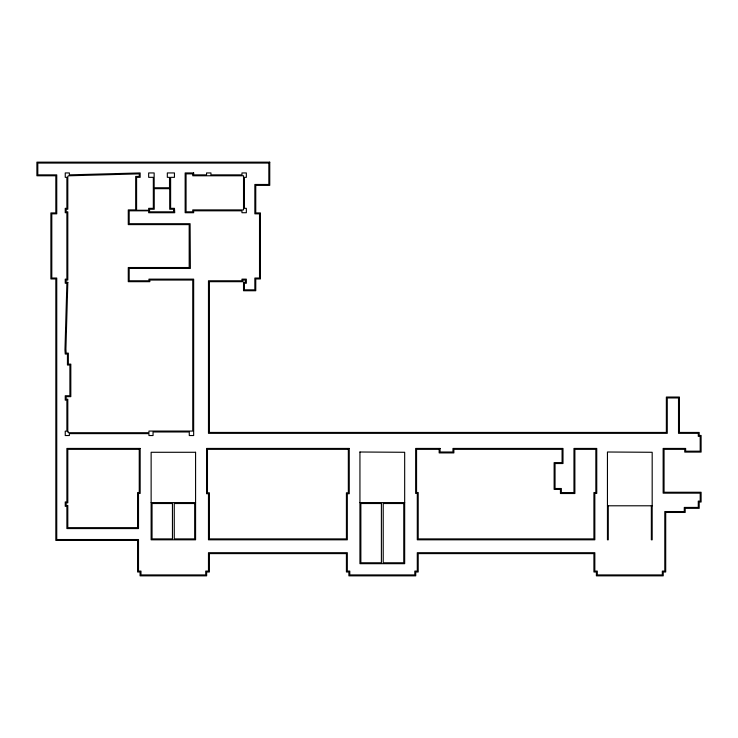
<?xml version="1.0" encoding="UTF-8"?>
<svg xmlns="http://www.w3.org/2000/svg" width="738" height="738" viewBox="0 0 738 738"><rect width="100%" height="100%" fill="white"/><g stroke="black" fill="none" stroke-linecap="round" stroke-linejoin="round"><path stroke-width="1.11" d="M151.133 502.615L195.579 502.615M359.941 502.615L404.673 502.615M607.448 505.788L652.18 505.788M651.35 505.788L651.35 539.81L652.18 539.81L652.18 452.283L607.448 452.007L607.448 539.81L608.269 539.81L608.269 505.788M66.89 283.254L64.972 349.932L65.248 354.046L67.444 354.046L67.444 365.024L69.907 365.024L69.907 395.752L65.248 395.752L65.248 400.144L66.89 400.144L66.89 431.149L65.248 431.149L65.248 435.54L69.363 435.54L69.363 433.621L148.938 433.621L148.938 435.54L153.052 435.54L153.052 431.97L189.269 431.97L189.269 435.54L193.66 435.54L193.66 279.139L148.938 279.139L148.938 280.781L129.178 280.781L129.178 268.438L190.367 268.438L190.09 223.706L129.178 223.706L129.178 210.81L148.661 210.81L148.661 212.728L174.731 212.728L174.454 208.337L170.616 208.337L170.616 177.332L174.454 177.332L174.454 172.941L167.323 172.941L167.323 177.332L169.519 177.332L169.519 187.766L154.15 187.766L154.15 172.941L148.661 172.941L148.661 177.332L153.329 177.332L153.329 208.337L148.661 208.337L148.661 210.265L136.585 210.265L136.585 177.332L140.155 177.332L140.155 172.941L69.363 174.869L69.363 172.941L65.248 172.941L65.248 177.332L66.89 177.332L66.89 208.337L65.248 208.337L65.248 212.728L66.89 212.728L66.89 279.139L65.248 279.139L65.248 283.254L66.89 283.254M67.822 282.35L65.903 349.028L66.152 353.142L68.348 353.142L68.348 364.12L70.811 364.12L70.811 396.657L66.152 396.657L66.152 399.24L67.795 399.24L67.795 432.053L68.459 432.053L68.459 432.717L148.947 432.717L148.947 431.066L192.756 431.066L192.756 280.043L149.842 280.043L149.842 281.685L128.274 281.685L128.274 267.525L189.186 267.525L189.186 224.61L128.274 224.61L128.274 209.906L135.681 209.906L135.681 176.428L139.251 176.428L139.251 173.854L68.459 175.801L67.795 176.428L67.795 209.251L66.152 209.251L66.152 211.824L67.795 211.824L67.795 280.043L66.152 280.043L66.152 282.35L67.822 282.35M359.941 452.007L404.673 452.283L404.673 563.684L359.941 563.684L359.941 452.007M269.748 162.157L36.9 162.157L36.9 175.773L55.83 175.773L55.83 212.922L50.894 212.922L50.894 278.946L55.83 278.946L55.83 540.437L137.6 540.437L137.6 571.996L140.072 571.996L140.072 575.843L206.64 575.843L206.64 571.996L209.389 571.996L209.389 553.611L346.417 553.611L346.417 571.996L348.889 571.996L348.889 575.843L415.734 575.843L415.734 571.996L418.197 571.996L418.197 553.611L593.924 553.611L593.924 571.996L596.387 571.996L596.387 575.843L663.231 575.843L663.231 571.996L665.704 571.996L665.704 512.458L685.187 512.458L685.187 508.334L699.181 508.334L699.181 502.025L701.1 502.025L701.1 492.255L664.052 492.255L664.052 449.341L684.744 449.341L684.744 452.09L701.1 452.09L701.1 435.457L699.181 435.457L699.181 432.44L679.421 432.44L679.421 397.044L666.359 397.044L666.359 432.44L209.389 432.44L209.389 281.685L242.857 281.685L242.857 280.043L245.44 280.043L245.44 282.35L243.522 282.35L243.522 290.744L255.754 290.744L255.754 278.946L260.422 278.946L260.422 212.922L255.754 212.922L255.754 185.376L269.748 185.376L269.748 162.157M268.844 163.07L37.804 163.07L37.804 174.869L56.743 174.869L56.743 213.826L51.798 213.826L51.798 278.041L56.743 278.041L56.743 539.533L138.504 539.533L138.504 571.092L140.976 571.092L140.976 574.93L205.736 574.93L205.736 571.092L208.476 571.092L208.476 552.707L347.321 552.707L347.321 571.092L349.794 571.092L349.794 574.93L414.821 574.93L414.821 571.092L417.293 571.092L417.293 552.707L594.828 552.707L594.828 571.092L597.3 571.092L597.3 574.93L662.327 574.93L662.327 571.092L664.8 571.092L664.8 511.545L684.283 511.545L684.283 507.43L698.277 507.43L698.277 501.12L700.196 501.12L700.196 493.159L663.148 493.159L663.148 448.436L685.648 448.436L685.648 451.186L700.196 451.186L700.196 436.361L698.277 436.361L698.277 433.344L678.517 433.344L678.517 397.948L667.263 397.948L667.263 433.344L208.476 433.344L208.476 280.781L241.953 280.781L241.953 279.139L246.344 279.139L246.344 283.254L244.426 283.254L244.426 289.84L254.85 289.84L254.85 278.041L259.518 278.041L259.518 213.826L254.85 213.826L254.85 184.472L268.844 184.472L268.844 163.07M193.66 172.941L185.155 172.941L185.155 212.728L193.66 212.728L193.66 210.81L241.953 210.81L241.953 212.728L246.344 212.728L246.344 208.337L244.426 208.337L244.426 177.332L246.344 177.332L246.344 172.941L241.953 172.941L241.953 174.869L210.948 174.869L210.948 172.941L206.557 172.941L206.557 174.869L193.66 174.869L193.66 172.941M192.756 173.854L186.059 173.854L186.059 211.824L192.756 211.824L192.756 209.906L243.522 209.906L243.522 175.773L192.756 175.773L192.756 173.854M169.703 188.67L154.233 188.67L154.233 209.251L149.565 209.251L149.565 211.824L173.55 211.824L173.55 209.251L169.703 209.251L169.703 188.67M140.155 448.436L66.89 448.436L66.89 501.941L65.248 501.941L65.248 506.333L66.89 506.333L66.89 528.565L138.504 528.565L138.504 493.436L140.155 493.436L140.155 448.436M349.24 448.436L206.557 448.436L206.557 493.713L208.476 493.713L208.476 539.81L347.321 539.81L347.321 493.713L349.24 493.713L349.24 448.436M440.069 448.436L415.651 448.436L415.651 493.436L417.293 493.436L417.293 539.81L594.828 539.81L594.828 493.436L596.747 493.436L596.747 448.436L573.97 448.436L573.97 492.615L561.35 492.615L561.35 488.501L555.041 488.501L555.041 463.529L562.993 463.529L562.993 448.436L452.966 448.436L452.966 452.007L440.069 452.007L440.069 448.436M139.251 449.341L67.795 449.341L67.795 502.846L66.152 502.846L66.152 505.429L67.795 505.429L67.795 527.652L137.6 527.652L137.6 492.532L139.251 492.532L139.251 449.341M348.336 449.341L207.461 449.341L207.461 492.809L209.389 492.809L209.389 538.906L346.417 538.906L346.417 492.809L348.336 492.809L348.336 449.341M439.165 449.341L416.555 449.341L416.555 492.532L418.197 492.532L418.197 538.906L593.924 538.906L593.924 492.532L595.843 492.532L595.843 449.341L574.874 449.341L574.874 493.519L560.446 493.519L560.446 489.405L554.137 489.405L554.137 462.625L562.088 462.625L562.088 449.341L453.87 449.341L453.87 452.911L439.165 452.911L439.165 449.341M195.579 452.283L151.133 452.283L151.133 539.81L195.579 539.81L195.579 452.283M172.452 503.519L152.037 503.519L152.037 538.906L172.452 538.906L172.452 503.519M194.675 503.519L174.26 503.519L174.26 538.906L194.675 538.906L194.675 503.519M381.398 503.519L360.854 503.519L360.854 562.78L381.398 562.78L381.398 503.519M403.769 503.519L383.216 503.519L383.216 562.78L403.769 562.78L403.769 503.519"/></g></svg>
